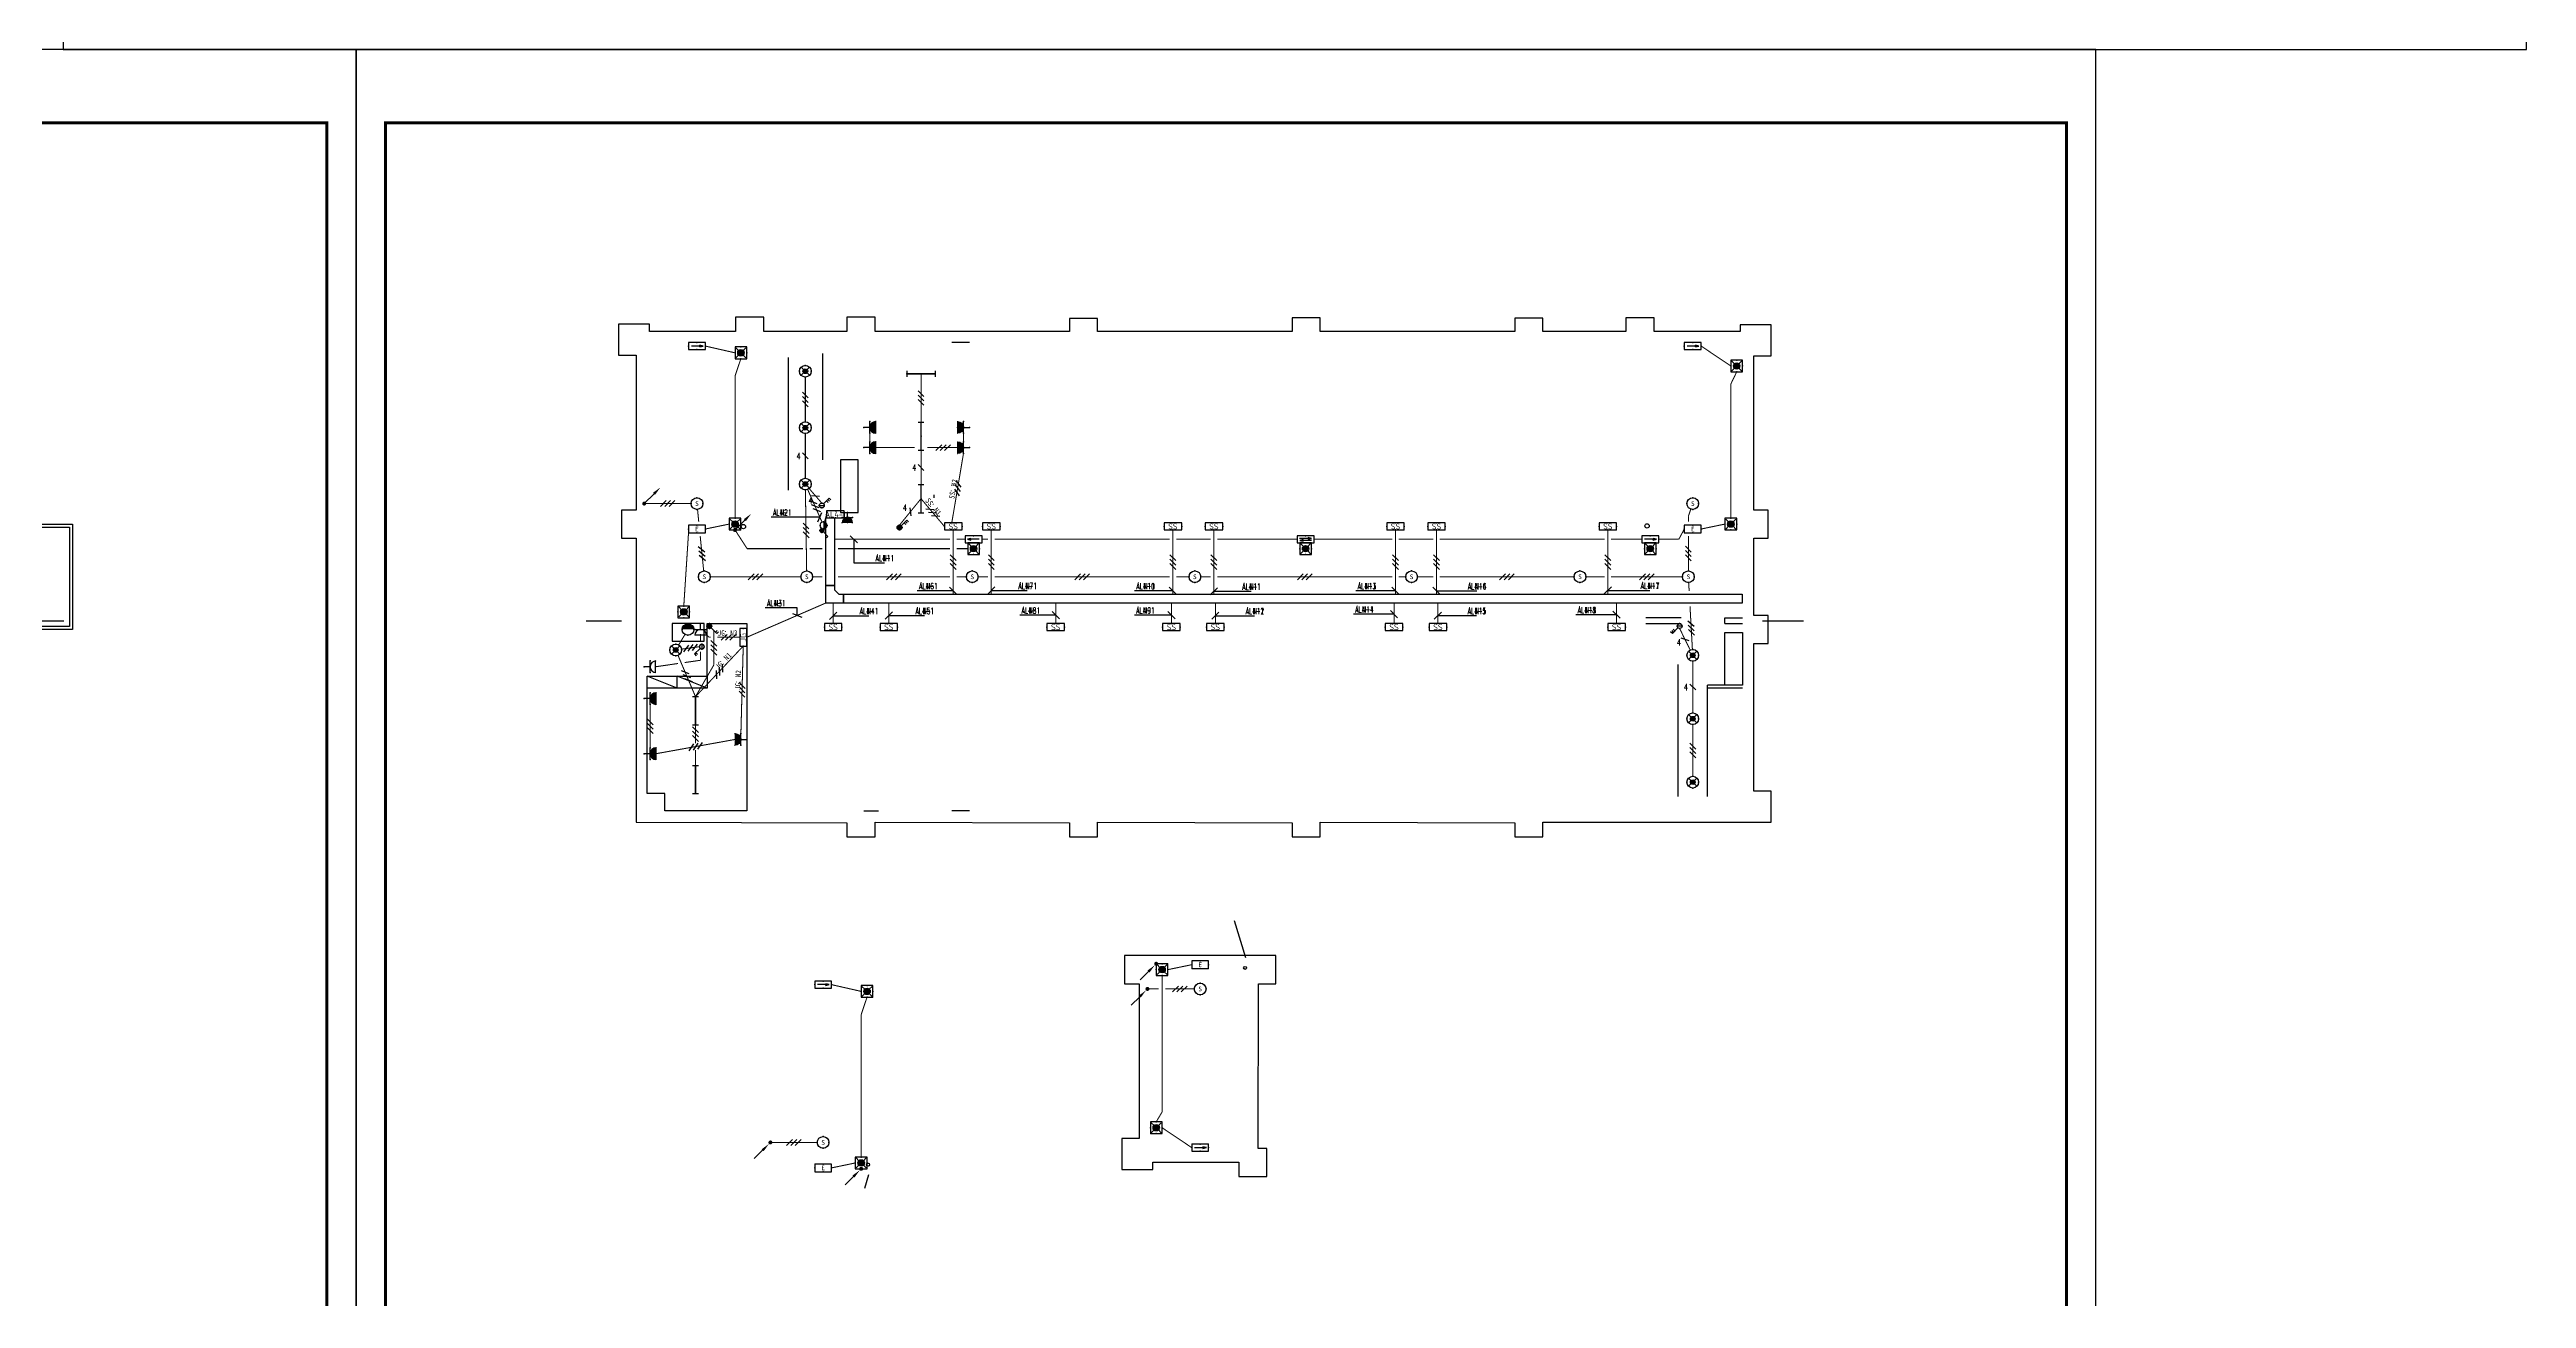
# Model space of a CAD drawing. Extents: x 552102 to 973302, y -80747 to 40012826.
# Drawn here: x 719832 to 804402, y 156660 to 199322 of the extents above; entities that cross this region are included whole.
import ezdxf
from ezdxf.enums import TextEntityAlignment as Align

# ---------------------------------------------------------------- set-up
doc = ezdxf.new("R2010")
doc.units = 0
doc.header["$LTSCALE"] = 1000
doc.header["$MEASUREMENT"] = 0
doc.linetypes.add('DASH', pattern=[0.35, 0.25, -0.1])
for name, color, linetype in [('CABLETRAY', 4, 'Continuous'), ('DIM-应急', 3, 'Continuous'), ('DIM-照明', 3, 'Continuous'), ('EQUIP-插座', 3, 'Continuous'), ('EQUIP-照明', 3, 'Continuous'), ('EQUIP-箱柜', 3, 'Continuous'), ('GROUND', 2, 'Continuous'), ('LVTRY', 6, 'Continuous'), ('LWIRE', 4, 'Continuous'), ('PUB_TITLE', 7, 'Continuous'), ('TEL_TEXT', 7, 'Continuous'), ('TWT_TITLE', 7, 'Continuous'), ('WIRE-应急', 30, 'DASH'), ('WIRE-照明', 1, 'Continuous')]:
    doc.layers.add(name, color=color, linetype=linetype)
doc.styles.add('-宋体', font='', dxfattribs={"width": 0.8})
doc.styles.add('_TCH_DIM', font='TXT', dxfattribs={"width": 0.8, "height": 2.5, "bigfont": 'TJHZF'})
doc.styles.add('_TEL_DIM', font='simhei.ttf', dxfattribs={"width": 0.8, "height": 3.5})
doc.styles.get("Standard").update_dxf_attribs({"font": 'gbenor.shx', "bigfont": 'gbcbig.shx'})
doc.styles.get('-宋体').set_extended_font_data('SimSun')

# ---------------------------------------------------------------- blocks, each defined once
blk = doc.blocks.new('$equip$00002701')
for p, q in [((-0.75, 0.6), (-0.75, 0)), ((0.75, 0.6), (-0.75, 0.6)), ((-0.75, 0), (0.75, 0)), ((0.75, 0), (0.75, 0.6))]:
    blk.add_line(p, q)
at = {"const_width": 0.04}
blk.add_lwpolyline([(-0.75, 0.6), (-0.75, 0), (0.75, 0), (0.75, 0.6), (-0.75, 0.6), (-0.75, 0)], dxfattribs=at)
for p in [(-0.75, 0.3), (0, 0.6), (0, 0), (0.75, 0.3)]:
    blk.add_point(p)
at = {"color": 7}
blk.add_attdef('$TEXT$', text='', height=0.5, dxfattribs=at).set_placement((0, 0.3), align=Align.MIDDLE_CENTER)
at = {"color": 7, "style": '_TEL_DIM', "flags": 1}
for tag in ['A', 'REMARK']:
    blk.add_attdef(tag, text='', height=0.00002, dxfattribs=at).set_placement((0, 0), align=Align.MIDDLE_CENTER)
blk = doc.blocks.new('$equip$00001159')
for p, q in [((-1.2, 0.25), (-1.2, -0.25)), ((-1.2, 0), (1.2, 0)), ((1.2, 0.25), (1.2, -0.25))]:
    blk.add_line(p, q)
at = {"const_width": 0.14}
blk.add_lwpolyline([(-1.2, 0), (1.2, 0)], dxfattribs=at)
at = {"layer": 'EQUIP-照明'}
for p in [(-1.2, 0), (0, 0), (1.2, 0)]:
    blk.add_point(p, dxfattribs=at)
at = {"layer": 'EQUIP-照明', "flags": 9}
blk.add_attdef('A', (0, 0), '', height=0.00002, dxfattribs=at)
blk = doc.blocks.new('$equip$00001237')
for p, q in [((-0.5, 1.05), (-0.5, 1)), ((-0.5, 1), (0.5, 1)), ((0.5, 0.5), (-0.5, 0.5)), ((0, 0.5), (0, 0)), ((0.5, 1.05), (0.5, 1))]:
    blk.add_line(p, q)
blk.add_arc((0, 1), 0.5, 180, 0)
for p in [(-0.5, 0.5), (0, 1), (0, 0), (0.5, 0.5)]:
    blk.add_point(p)
for points in [[(0.43, 0.75), (-0.43, 0.75), (0.5, 1), (-0.5, 1)], [(0.25, 0.57), (-0.25, 0.57), (0.43, 0.75), (-0.43, 0.75)], [(0, 0.5), (0, 0.5), (0.25, 0.57), (-0.25, 0.57)]]:
    blk.add_solid(points)
at = {"flags": 9}
blk.add_attdef('A', (0, 0), '', height=0.00002, dxfattribs=at)
blk = doc.blocks.new('$equip$00001964')
for p, q in [((0.15, 0.36), (0.62, 0.83)), ((0.4, 0.61), (0.54, 0.47)), ((0.51, 0.72), (0.65, 0.58)), ((0.62, 0.83), (0.77, 0.69))]:
    blk.add_line(p, q)
blk.add_circle((0, 0.21), 0.208)
for p in [(-0.21, 0.21), (0, 0.42), (0, 0), (0.21, 0.21)]:
    blk.add_point(p)
for points in [[(-0.18, 0.31), (0.18, 0.31), (-0.21, 0.21), (0.21, 0.21)], [(-0.18, 0.1), (0.18, 0.1), (-0.21, 0.21), (0.21, 0.21)], [(-0.1, 0.39), (0.1, 0.39), (-0.18, 0.31), (0.18, 0.31)], [(-0.1, 0.03), (0.1, 0.03), (-0.18, 0.1), (0.18, 0.1)], [(0, 0.42), (0, 0.42), (-0.1, 0.39), (0.1, 0.39)], [(0, 0), (0, 0), (-0.1, 0.03), (0.1, 0.03)]]:
    blk.add_solid(points)
at = {"layer": 'TEL_TEXT', "style": '_TEL_DIM', "flags": 1}
blk.add_attdef('A', text='', height=0.00002, dxfattribs=at).set_placement((0, 0), align=Align.MIDDLE_CENTER)
blk = doc.blocks.new('$TELECSYS$00000097')
for p, q in [((-0.2, 0.4), (-1, -0.4)), ((0.4, 0.4), (-0.4, -0.4)), ((1, 0.4), (0.2, -0.4))]:
    blk.add_line(p, q)
at = {"width": 0.8}
blk.add_attdef('N', text='', height=1, dxfattribs=at).set_placement((-0.02, 1.06), align=Align.MIDDLE)
blk = doc.blocks.new('$TelecSys$00000154')
blk.add_blockref('$TELECSYS$00000097', (0, 0))
at = {"style": '_TEL_DIM', "width": 0.7}
blk.add_attdef('N', text='', height=0.875, dxfattribs=at).set_placement((-0.02, 0.92), align=Align.MIDDLE)
blk = doc.blocks.new('$TELECSYS$00000095')
blk.add_line((0.4, 0.4), (-0.4, -0.4))
at = {"width": 0.8}
blk.add_attdef('N', text='', height=1, dxfattribs=at).set_placement((-0.02, 1.06), align=Align.MIDDLE)
blk = doc.blocks.new('$TelecSys$00000152')
blk.add_blockref('$TELECSYS$00000095', (0, 0))
at = {"style": '_TEL_DIM', "width": 0.7}
blk.add_attdef('N', text='', height=0.875, dxfattribs=at).set_placement((-0.02, 0.92), align=Align.MIDDLE)
blk = doc.blocks.new('$equip$00002828')
for p, q in [((0.35, 0.35), (-0.35, -0.35)), ((-0.35, 0.35), (0.35, -0.35))]:
    blk.add_line(p, q)
at = {"const_width": 0.05}
blk.add_lwpolyline([(0.5, 0, -1), (-0.5, 0, -1), (0.5, 0, 1)], format="xyb", dxfattribs=at)
for radius in [0.5, 0.2]:
    blk.add_circle((0, 0), radius)
for p in [(-0.5, 0), (0, 0.5), (0.5, 0), (0, -0.5)]:
    blk.add_point(p)
for points in [[(-0.17, 0.1), (0.17, 0.1), (-0.2, 0), (0.2, 0)], [(-0.17, -0.1), (0.17, -0.1), (-0.2, 0), (0.2, 0)], [(-0.1, 0.17), (0.1, 0.17), (-0.17, 0.1), (0.17, 0.1)], [(0, 0.2), (0, 0.2), (-0.1, 0.17), (0.1, 0.17)], [(-0.1, -0.17), (0.1, -0.17), (-0.17, -0.1), (0.17, -0.1)], [(0, -0.2), (0, -0.2), (-0.1, -0.17), (0.1, -0.17)]]:
    blk.add_solid(points)
at = {"color": 7, "style": '_TEL_DIM', "flags": 1}
for tag in ['A', 'REMARK']:
    blk.add_attdef(tag, text='', height=0.00002, dxfattribs=at).set_placement((0, 0), align=Align.MIDDLE_CENTER)
blk = doc.blocks.new('$equip$00001210')
for p, q in [((-0.21, 0.21), (0.21, 0.21)), ((0.15, 0.36), (0.62, 0.83)), ((0.51, 0.72), (0.65, 0.58)), ((0.62, 0.83), (0.77, 0.69))]:
    blk.add_line(p, q)
blk.add_circle((0, 0.21), 0.208)
at = {"layer": 'EQUIP-照明'}
for p in [(-0.21, 0.21), (0, 0.42), (0, 0), (0.21, 0.21)]:
    blk.add_point(p, dxfattribs=at)
at = {"layer": 'EQUIP-照明', "flags": 9}
blk.add_attdef('A', (0, 0), '', height=0.00002, dxfattribs=at)
blk = doc.blocks.new('$equip$00002829')
at = {"const_width": 0.04}
blk.add_lwpolyline([(0.5, -0.01, -1.005334), (-0.5, 0, -0.989417), (0.5, 0, 0.846101)], format="xyb", dxfattribs=at)
blk.add_circle((0, 0), 0.5)
for p in [(0, 0.49), (0.5, 0), (-0.5, -0.01), (0, -0.51)]:
    blk.add_point(p)
for points in [[(0.43, -0.25), (-0.43, -0.25), (0.5, 0), (-0.5, 0)], [(0.25, -0.43), (-0.25, -0.43), (0.43, -0.25), (-0.43, -0.25)], [(0, -0.5), (0, -0.5), (0.25, -0.43), (-0.25, -0.43)]]:
    blk.add_solid(points)
at = {"color": 7, "style": '_TEL_DIM', "flags": 1}
for tag in ['A', 'REMARK']:
    blk.add_attdef(tag, text='', height=0.00002, dxfattribs=at).set_placement((0, 0), align=Align.MIDDLE_CENTER)
blk = doc.blocks.new('$equip$00001238')
for p, q in [((0.5, 0.95), (-0.5, 0.95)), ((0.5, 0.5), (-0.5, 0.5)), ((0, 0.5), (0, 0))]:
    blk.add_line(p, q)
blk.add_arc((0, 1), 0.5, 180, 0)
for p in [(-0.5, 0.5), (0, 0.95), (0, 0), (0.5, 0.5)]:
    blk.add_point(p)
at = {"flags": 9}
blk.add_attdef('A', (0, 0), '', height=0.00002, dxfattribs=at)
blk = doc.blocks.new('$equip$00001963')
for p, q in [((0.15, 0.36), (0.62, 0.83)), ((0.51, 0.72), (0.65, 0.58)), ((0.62, 0.83), (0.77, 0.69))]:
    blk.add_line(p, q)
blk.add_circle((0, 0.21), 0.208)
for p in [(-0.21, 0.21), (0, 0.42), (0, 0), (0.21, 0.21)]:
    blk.add_point(p)
for points in [[(-0.18, 0.31), (0.18, 0.31), (-0.21, 0.21), (0.21, 0.21)], [(-0.18, 0.1), (0.18, 0.1), (-0.21, 0.21), (0.21, 0.21)], [(-0.1, 0.39), (0.1, 0.39), (-0.18, 0.31), (0.18, 0.31)], [(-0.1, 0.03), (0.1, 0.03), (-0.18, 0.1), (0.18, 0.1)], [(0, 0.42), (0, 0.42), (-0.1, 0.39), (0.1, 0.39)], [(0, 0), (0, 0), (-0.1, 0.03), (0.1, 0.03)]]:
    blk.add_solid(points)
at = {"layer": 'TEL_TEXT', "style": '_TEL_DIM', "flags": 1}
blk.add_attdef('A', text='', height=0.00002, dxfattribs=at).set_placement((0, 0), align=Align.MIDDLE_CENTER)
blk = doc.blocks.new('$equip$00002837')
at = {"const_width": 0.05}
blk.add_lwpolyline([(0.5, 0, 1), (-0.5, 0, 1), (0.5, 0, -0.854586)], format="xyb", dxfattribs=at)
blk.add_circle((0, 0), 0.5)
for p in [(-0.5, 0), (0, 0.5), (0.5, 0), (0, -0.5)]:
    blk.add_point(p)
at = {"color": 7, "style": '_TEL_DIM'}
blk.add_attdef('$TEXT$', text='', height=0.4, dxfattribs=at).set_placement((0, 0), align=Align.MIDDLE_CENTER)
at = {"color": 7, "style": '_TEL_DIM', "flags": 1}
for tag in ['A', 'REMARK']:
    blk.add_attdef(tag, text='', height=0.00002, dxfattribs=at).set_placement((0, 0), align=Align.MIDDLE_CENTER)
blk = doc.blocks.new('$equip$00001211')
for p, q in [((-0.21, 0.21), (0.21, 0.21)), ((0.15, 0.36), (0.62, 0.83)), ((0.4, 0.61), (0.54, 0.47)), ((0.51, 0.72), (0.65, 0.58)), ((0.62, 0.83), (0.77, 0.69))]:
    blk.add_line(p, q)
blk.add_circle((0, 0.21), 0.208)
at = {"layer": 'EQUIP-照明'}
for p in [(-0.21, 0.21), (0, 0.42), (0, 0), (0.21, 0.21)]:
    blk.add_point(p, dxfattribs=at)
at = {"layer": 'EQUIP-照明', "flags": 9}
blk.add_attdef('A', (0, 0), '', height=0.00002, dxfattribs=at)
blk = doc.blocks.new('$equip$00002534')
for p, q in [((-0.72, 0.66), (-0.72, 0)), ((0.72, 0.66), (-0.72, 0.66)), ((-0.72, 0), (0.72, 0)), ((0.72, 0), (0.72, 0.66))]:
    blk.add_line(p, q)
at = {"const_width": 0.05}
blk.add_lwpolyline([(-0.72, 0.66), (-0.72, 0), (0.72, 0), (0.72, 0.66), (-0.72, 0.66), (-0.72, 0)], dxfattribs=at)
for p in [(-0.72, 0.33), (0, 0.66), (0, 0), (0.72, 0.33)]:
    blk.add_point(p)
at = {"color": 7, "style": '_TEL_DIM'}
blk.add_attdef('$TEXT$', text='', height=0.4, dxfattribs=at).set_placement((0, 0.33), align=Align.MIDDLE_CENTER)
at = {"color": 7, "style": '_TEL_DIM', "flags": 1}
blk.add_attdef('A', text='', height=0.00002, dxfattribs=at).set_placement((0, 0), align=Align.MIDDLE_CENTER)
blk = doc.blocks.new('$equip$00002604')
blk.add_hatch(color=256).paths.add_polyline_path([(0.27, 0.5, 1), (-0.27, 0.5, 1)])
for p, q in [((-0.43, 0.93), (-0.19, 0.69)), ((-0.43, 0.07), (-0.19, 0.31)), ((0.19, 0.69), (0.43, 0.93)), ((0.19, 0.31), (0.43, 0.07))]:
    blk.add_line(p, q)
at = {"const_width": 0.05}
blk.add_lwpolyline([(-0.5, 1), (-0.5, 0), (0.5, 0), (0.5, 1), (-0.5, 1), (-0.5, 0)], dxfattribs=at)
blk.add_lwpolyline([(-0.5, 1), (-0.5, 0), (0.5, 0), (0.5, 1)], close=True)
blk.add_circle((0, 0.5), 0.275)
for p in [(-0.5, 0.5), (0, 1), (0, 0), (0.5, 0.5)]:
    blk.add_point(p)
at = {"color": 7, "style": '_TEL_DIM', "flags": 1}
blk.add_attdef('A', text='', height=0.000025, dxfattribs=at).set_placement((0, 0), align=Align.MIDDLE_CENTER)
blk = doc.blocks.new('$equip$00002540')
blk.add_hatch(color=256).paths.add_polyline_path([(0.24, 0.37), (0.24, 0.23), (0.53, 0.3)])
for p, q in [((-0.72, 0.6), (-0.72, 0)), ((0.72, 0.6), (-0.72, 0.6)), ((-0.72, 0), (0.72, 0)), ((0.24, 0.37), (0.24, 0.23)), ((0.53, 0.3), (0.24, 0.37)), ((0.24, 0.23), (0.53, 0.3)), ((0.72, 0), (0.72, 0.6))]:
    blk.add_line(p, q)
at = {"color": 7}
blk.add_line((-0.48, 0.3), (0.48, 0.3), dxfattribs=at)
at = {"const_width": 0.05}
blk.add_lwpolyline([(-0.72, 0.6), (-0.72, 0), (0.72, 0), (0.72, 0.6), (-0.72, 0.6), (-0.72, 0)], dxfattribs=at)
for p in [(-0.72, 0.3), (0, 0.6), (0, 0), (0.72, 0.3)]:
    blk.add_point(p)
at = {"color": 7, "style": '_TEL_DIM', "flags": 1}
blk.add_attdef('A', text='', height=0.00002, dxfattribs=at).set_placement((0, 0), align=Align.MIDDLE_CENTER)
blk = doc.blocks.new('$equip$00002542')
h = blk.add_hatch(color=256)
h.paths.add_polyline_path([(-0.21, 0.29), (-0.5, 0.22), (-0.21, 0.22)])
h.paths.add_polyline_path([(-0.21, 0.22), (-0.5, 0.22), (-0.21, 0.15)])
h.paths.add_polyline_path([(0.21, 0.47), (0.21, 0.33), (0.5, 0.4)])
for p, q in [((-0.72, 0.6), (-0.72, 0)), ((0.72, 0.6), (-0.72, 0.6)), ((-0.72, 0), (0.72, 0)), ((-0.21, 0.29), (-0.5, 0.22)), ((-0.5, 0.22), (-0.21, 0.15)), ((-0.21, 0.15), (-0.21, 0.29)), ((0.21, 0.47), (0.21, 0.33)), ((0.5, 0.4), (0.21, 0.47)), ((0.21, 0.33), (0.5, 0.4)), ((0.72, 0), (0.72, 0.6))]:
    blk.add_line(p, q)
at = {"color": 7}
for p, q in [((-0.51, 0.4), (0.45, 0.4)), ((-0.5, 0.22), (0.51, 0.22))]:
    blk.add_line(p, q, dxfattribs=at)
at = {"const_width": 0.04}
blk.add_lwpolyline([(-0.72, 0.6), (-0.72, 0), (0.72, 0), (0.72, 0.6), (-0.72, 0.6), (-0.72, 0)], dxfattribs=at)
for p in [(-0.72, 0.3), (0, 0.6), (0, 0), (0.72, 0.3)]:
    blk.add_point(p)
at = {"color": 7, "style": '_TEL_DIM', "flags": 1}
blk.add_attdef('A', text='', height=0.00002, dxfattribs=at).set_placement((0, 0), align=Align.MIDDLE_CENTER)
blk = doc.blocks.new('$equip$00002541')
blk.add_hatch(color=256).paths.add_polyline_path([(-0.24, 0.37), (-0.53, 0.3), (-0.24, 0.23)])
for p, q in [((-0.72, 0.6), (-0.72, 0)), ((0.72, 0.6), (-0.72, 0.6)), ((-0.72, 0), (0.72, 0)), ((-0.24, 0.37), (-0.53, 0.3)), ((-0.53, 0.3), (-0.24, 0.23)), ((-0.24, 0.37), (-0.24, 0.23)), ((0.72, 0), (0.72, 0.6))]:
    blk.add_line(p, q)
at = {"color": 7}
blk.add_line((-0.48, 0.3), (0.48, 0.3), dxfattribs=at)
at = {"const_width": 0.04}
blk.add_lwpolyline([(-0.72, 0.6), (-0.72, 0), (0.72, 0), (0.72, 0.6), (-0.72, 0.6), (-0.72, 0)], dxfattribs=at)
for p in [(-0.72, 0.3), (0, 0.6), (0, 0), (0.72, 0.3)]:
    blk.add_point(p)
at = {"color": 7, "style": '_TEL_DIM', "flags": 1}
blk.add_attdef('A', text='', height=0.00002, dxfattribs=at).set_placement((0, 0), align=Align.MIDDLE_CENTER)
blk = doc.blocks.new('$equip$00001962')
for p, q in [((0.15, 0.36), (0.63, 0.83)), ((0.63, 0.83), (0.77, 0.69))]:
    blk.add_line(p, q)
blk.add_circle((0, 0.21), 0.208)
for p in [(-0.21, 0.21), (0, 0.42), (0, 0), (0.21, 0.21)]:
    blk.add_point(p)
for points in [[(-0.18, 0.31), (0.18, 0.31), (-0.21, 0.21), (0.21, 0.21)], [(-0.18, 0.1), (0.18, 0.1), (-0.21, 0.21), (0.21, 0.21)], [(-0.1, 0.39), (0.1, 0.39), (-0.18, 0.31), (0.18, 0.31)], [(-0.1, 0.03), (0.1, 0.03), (-0.18, 0.1), (0.18, 0.1)], [(0, 0.42), (0, 0.42), (-0.1, 0.39), (0.1, 0.39)], [(0, 0), (0, 0), (-0.1, 0.03), (0.1, 0.03)]]:
    blk.add_solid(points)
at = {"layer": 'TEL_TEXT', "style": '_TEL_DIM', "flags": 1}
blk.add_attdef('A', text='', height=0.00002, dxfattribs=at).set_placement((0, 0), align=Align.MIDDLE_CENTER)
blk = doc.blocks.new('$TelecSys$00000079')
for p, q in [((0.7, 0.7), (0, 0)), ((0.1, 0.1), (0.1, 0.1)), ((-0.1, -0.1), (-0.1, -0.1))]:
    blk.add_line(p, q)
at = {"const_width": 0.142}
blk.add_lwpolyline([(-0.07, 0, 1), (0.07, 0, 1)], format="xyb", close=True, dxfattribs=at)
blk.add_solid([(0.63, 0.77), (0.77, 0.63), (1.15, 1.15)])
at = {"width": 0.8, "flags": 9}
blk.add_attdef('A', (0, 0), '', height=0.00002, dxfattribs=at)
blk = doc.blocks.new('$TelecSys$00000081')
for p, q in [((0.1, 0.1), (0.1, 0.1)), ((-1.15, -1.15), (-0.55, -0.55)), ((-0.1, -0.1), (-0.1, -0.1))]:
    blk.add_line(p, q)
at = {"const_width": 0.142}
blk.add_lwpolyline([(0.07, 0, 1), (-0.07, 0, 1)], format="xyb", close=True, dxfattribs=at)
blk.add_solid([(-0.62, -0.48), (-0.48, -0.62), (-0.1, -0.1)])
at = {"width": 0.8, "flags": 9}
blk.add_attdef('A', (0, 0), '', height=0.00002, rotation=180, dxfattribs=at)

msp = doc.modelspace()

# ---------------------------------------------------------------- linework, layer by layer
for p, q in [((745049, 188799), (745055, 184274)), ((746224, 188936), (746224, 185311)), ((751237, 189311), (750637, 189311)), ((750037, 184011), (750037, 184111)), ((746335, 180415), (746335, 181015)), ((746335, 181015), (746635, 181015)), ((746635, 181015), (746635, 180865)), ((746935, 180415), (746335, 180415)), ((746635, 180865), (746785, 180715)), ((746785, 180715), (746935, 180715)), ((746935, 180715), (746935, 180415)), ((777037, 179912), (777637, 179912)), ((777037, 179712), (777037, 179912)), ((777037, 179712), (777637, 179712)), ((741262, 177512), (740237, 177912)), ((741262, 177512), (741262, 177912)), ((742287, 177512), (741262, 177912)), ((742287, 177912), (742287, 177512)), ((775437, 173812), (775437, 178312)), ((777637, 177612), (776437, 177612)), ((776437, 173812), (776437, 177612)), ((742287, 177512), (740237, 177512)), ((777637, 177512), (776437, 177512)), ((747637, 173312), (748137, 173312)), ((751237, 173312), (750637, 173312)), ((760672, 168293), (760289, 169563)), ((747798, 160889), (747655, 160415))]:
    msp.add_line(p, q)
for points in [[(739857, 172932), (747057, 172912), (747057, 172432), (748017, 172432), (748017, 172932), (754657, 172912), (754657, 172432), (755617, 172432), (755617, 172932), (762257, 172912), (762257, 172431), (763217, 172432), (763217, 172932), (769857, 172912), (769857, 172431), (770817, 172432), (770817, 172932), (778617, 172932), (778617, 173992), (778017, 173992), (778017, 179032), (778517, 179032), (778517, 179992), (778017, 179992), (778017, 182632), (778517, 182632), (778517, 183592), (778017, 183592), (778017, 188856), (778617, 188856), (778617, 189916), (777557, 189916), (777557, 189692), (774617, 189692), (774617, 190159), (773657, 190159), (773657, 189692), (770817, 189692), (770817, 190151), (769857, 190151), (769857, 189692), (763217, 189692), (763217, 190159), (762257, 190159), (762257, 189692), (755617, 189692), (755617, 190135), (754657, 190135), (754657, 189692), (748017, 189692), (748017, 190177), (747057, 190177), (747057, 189692), (744217, 189692), (744217, 190182), (743257, 190182), (743257, 189692), (740317, 189692), (740317, 189942), (739257, 189942), (739257, 188882), (739857, 188882), (739857, 183592), (739357, 183592), (739357, 182632), (739857, 182632), (739857, 172932)], [(743637, 173312), (740837, 173312), (740837, 173912), (740237, 173912), (740237, 177912), (742287, 177912), (742287, 179712), (743637, 179712)], [(756438, 161063), (757498, 161063), (757498, 161313), (760438, 161313), (760438, 160824), (761398, 160824), (761398, 161784), (761098, 161784), (761105, 167413), (761698, 167412), (761699, 168372), (756538, 168372), (756538, 167413), (757038, 167413), (757038, 162123), (756438, 162123)]]:
    msp.add_lwpolyline(points, close=True)
at = {"color": 2}
for points in [[(719037, 183112), (720617, 183112), (720617, 179512), (719037, 179512)], [(719037, 183012), (720517, 183012), (720517, 179612), (719037, 179612)]]:
    msp.add_lwpolyline(points, dxfattribs=at)
for points in [[(775537, 179912), (774337, 179912)], [(774337, 179712), (775537, 179712)]]:
    msp.add_lwpolyline(points)
at = {"color": 5}
for centre in [(743523, 183025), (774376, 183048)]:
    msp.add_circle(centre, 75, dxfattribs=at)
for centre in [(760652, 167952), (747778, 161230)]:
    msp.add_circle(centre, 50)
at = {"layer": 'CABLETRAY'}
for p, q in [((746335, 181015), (746335, 183322)), ((746335, 183322), (746635, 183322)), ((746635, 183322), (746635, 181015)), ((746635, 181015), (746335, 181015)), ((746935, 180415), (746935, 180715)), ((746935, 180715), (777626, 180715)), ((777626, 180415), (746935, 180415)), ((777626, 180715), (777626, 180415))]:
    msp.add_line(p, q, dxfattribs=at)
at = {"layer": 'DIM-应急'}
msp.add_line((747167, 182716), (747414, 182469), dxfattribs=at)
for points in [[(747290, 182592), (747290, 181792)], [(747290, 181792), (748340, 181792)]]:
    msp.add_lwpolyline(points, dxfattribs=at)
at = {"layer": 'DIM-照明'}
for p, q in [((746068, 183187), (746195, 183513)), ((750810, 180712), (750563, 180960)), ((752110, 180967), (751863, 180719)), ((758310, 180710), (758063, 180958)), ((759710, 180940), (759463, 180693)), ((765860, 179913), (765613, 180161)), ((765910, 180712), (765663, 180959)), ((767310, 180705), (767063, 180952)), ((773160, 180972), (772913, 180725)), ((773460, 179893), (773213, 180140)), ((745195, 180056), (745521, 179927)), ((746710, 180104), (746463, 179856)), ((748610, 180111), (748363, 179864)), ((754310, 179878), (754063, 180126)), ((758260, 179881), (758013, 180129)), ((759760, 180107), (759513, 179860)), ((767360, 180107), (767113, 179860))]:
    msp.add_line(p, q, dxfattribs=at)
for points in [[(745562, 183350), (744472, 183350)], [(746132, 183350), (745562, 183350)], [(745358, 180253), (744268, 180253)], [(745358, 179991), (745358, 180253)], [(750550, 180836), (749460, 180836)], [(750687, 180836), (750550, 180836)], [(751987, 180843), (752126, 180843)], [(752126, 180843), (753217, 180843)], [(758029, 180834), (756879, 180834)], [(758187, 180834), (758029, 180834)], [(759587, 180817), (759730, 180817)], [(759730, 180817), (760860, 180817)], [(765605, 180836), (764435, 180836)], [(765787, 180836), (765605, 180836)], [(767187, 180829), (767391, 180829)], [(767391, 180829), (768562, 180829)], [(773037, 180848), (773296, 180848)], [(773296, 180848), (774466, 180848)], [(746587, 179980), (746710, 179980)], [(746710, 179980), (747800, 179980)], [(748487, 179987), (748615, 179987)], [(748615, 179987), (749705, 179987)], [(754050, 180002), (752960, 180002)], [(754187, 180002), (754050, 180002)], [(757962, 180005), (756872, 180005)], [(758137, 180005), (757962, 180005)], [(759637, 179983), (759805, 179983)], [(759805, 179983), (760976, 179983)], [(765518, 180037), (764348, 180037)], [(765737, 180037), (765518, 180037)], [(767237, 179984), (767385, 179984)], [(767385, 179984), (768555, 179984)], [(773116, 180017), (771946, 180017)], [(773337, 180017), (773116, 180017)]]:
    msp.add_lwpolyline(points, dxfattribs=at)
at = {"layer": 'GROUND'}
for p, q in [((718917, 179812), (720317, 179812)), ((738157, 179812), (739357, 179812)), ((778317, 179812), (779717, 179812))]:
    msp.add_line(p, q, dxfattribs=at)
at = {"layer": 'LVTRY'}
for points in [[(747437, 183512), (747437, 185312), (746837, 185312), (746837, 183512)], [(742187, 179712), (741087, 179712), (741087, 179112), (742187, 179112)], [(777637, 179412), (777637, 177612), (777037, 177612), (777037, 179412)]]:
    msp.add_lwpolyline(points, close=True, dxfattribs=at)
at = {"layer": 'PUB_TITLE', "color": 1}
for points in [[(670902, 115222), (730302, 115222), (730302, 199322), (670902, 199322)], [(730302, 115222), (789702, 115222), (789702, 199322), (730302, 199322)]]:
    msp.add_lwpolyline(points, close=True, dxfattribs=at)
at = {"layer": 'PUB_TITLE', "color": 1, "const_width": 100}
for points in [[(671902, 116222), (729302, 116222), (729302, 196822), (671902, 196822)], [(731302, 116222), (788702, 116222), (788702, 196822), (731302, 196822)]]:
    msp.add_lwpolyline(points, close=True, dxfattribs=at)
at = {"layer": 'TWT_TITLE'}
msp.add_lwpolyline([(720302, 199322), (804402, 199322), (804402, 258722), (720302, 258722)], close=True, dxfattribs=at)
at = {"layer": 'WIRE-应急', "linetype": 'DASH', "const_width": 35}
for points in [[(743237, 188962), (742225, 189192)], [(743237, 188169), (743437, 188762)], [(777237, 188512), (776225, 189192)], [(743237, 183312), (743237, 188169)], [(777237, 187895), (777437, 188312)], [(777237, 183312), (777237, 187895)], [(741487, 180312), (741649, 182812)], [(742225, 182944), (743037, 183112)], [(743650, 182272), (743237, 182912)], [(775460, 182592), (775649, 182944)], [(776225, 182944), (777037, 183112)], [(745559, 182272), (743650, 182272)], [(746222, 182272), (745784, 182272)], [(746635, 182592), (750574, 182592)], [(750574, 182272), (746747, 182272)], [(750799, 182592), (751094, 182592)], [(751182, 182272), (750799, 182272)], [(751874, 182592), (751670, 182592)], [(758074, 182592), (752099, 182592)], [(759474, 182592), (758299, 182592)], [(762431, 182592), (759699, 182592)], [(765674, 182592), (763007, 182592)], [(767074, 182592), (765899, 182592)], [(772924, 182592), (767299, 182592)], [(774198, 182592), (773149, 182592)], [(774774, 182592), (775460, 182592)], [(757818, 163029), (757818, 167693)], [(758018, 167893), (758830, 168061)], [(747544, 167150), (746532, 167380)], [(747544, 166357), (747744, 166950)], [(747544, 161500), (747544, 166357)], [(757618, 162693), (757818, 163029)], [(758830, 161813), (757818, 162493)], [(746532, 161121), (747344, 161289)]]:
    msp.add_lwpolyline(points, dxfattribs=at)
at = {"layer": 'WIRE-照明', "linetype": 'Continuous', "const_width": 35}
for points in [[(745637, 186605), (745637, 188133)], [(749587, 186592), (749587, 188246)], [(745637, 184677), (745637, 186205)], [(747837, 185924), (747837, 186212)], [(751037, 185924), (751037, 186212)], [(749374, 185724), (748037, 185724)], [(749587, 184459), (749587, 185632)], [(750887, 185724), (749799, 185724)], [(750637, 183152), (751037, 185524)], [(741737, 183812), (740137, 183812)], [(741999, 183189), (741957, 183613)], [(745683, 181512), (745640, 184277)], [(746209, 183175), (745717, 184293)], [(746199, 183829), (745768, 184326)], [(748855, 183079), (749587, 183979)], [(750387, 183032), (749587, 183979)], [(775787, 183381), (775871, 183623)], [(742167, 181512), (742048, 182700)], [(746290, 183180), (746363, 183442)], [(750687, 180715), (750687, 182912)], [(751987, 180715), (751987, 182912)], [(758187, 180715), (758187, 182912)], [(759587, 180715), (759587, 182912)], [(765787, 180715), (765787, 182912)], [(767187, 180715), (767187, 182912)], [(773037, 180715), (773037, 182912)], [(775787, 183189), (775787, 183381)], [(775787, 181512), (775787, 182700)], [(745487, 181312), (742387, 181312)], [(746222, 181312), (745887, 181312)], [(750574, 181312), (746747, 181312)], [(751137, 181312), (750799, 181312)], [(751537, 181312), (751874, 181312)], [(752099, 181312), (758074, 181312)], [(758299, 181312), (758737, 181312)], [(759474, 181312), (759137, 181312)], [(765674, 181312), (759699, 181312)], [(766137, 181312), (765899, 181312)], [(766537, 181312), (767074, 181312)], [(767299, 181312), (771887, 181312)], [(772287, 181312), (772924, 181312)], [(773149, 181312), (775587, 181312)], [(775814, 180827), (775798, 181113)], [(743637, 179245), (746335, 180415)], [(746587, 179712), (746587, 180415)], [(748487, 179712), (748487, 180415)], [(754187, 179712), (754187, 180415)], [(758137, 179712), (758137, 180415)], [(759637, 179712), (759637, 180415)], [(765737, 179712), (765737, 180415)], [(767237, 179712), (767237, 180415)], [(773337, 179712), (773337, 180415)], [(775925, 178829), (775843, 180302)], [(741314, 178984), (741527, 179341)], [(742062, 179112), (742062, 179332)], [(742356, 179245), (742261, 179332)], [(742516, 178305), (742516, 179475)], [(775849, 178809), (775489, 179546)], [(741887, 177217), (741290, 178628)], [(741410, 178840), (742020, 178923)], [(741516, 178382), (742062, 178461)], [(741887, 177217), (743517, 178945)], [(742062, 178461), (742062, 178756)], [(742404, 179245), (742356, 179245)], [(743397, 179245), (742629, 179245)], [(743437, 175955), (743517, 178945)], [(775937, 176662), (775937, 178429)], [(740517, 178237), (741286, 178349)], [(741887, 177217), (742516, 178305)], [(740337, 175468), (740337, 176952)], [(741887, 175625), (741887, 176257)], [(775937, 174496), (775937, 176262)], [(740537, 175268), (743237, 175755)], [(741887, 174867), (741887, 175397)], [(757318, 167233), (757705, 167233)], [(757930, 167233), (758918, 167233)], [(746044, 161989), (744444, 161989)]]:
    msp.add_lwpolyline(points, dxfattribs=at)

# ---------------------------------------------------------------- block references
at = {"layer": 'DIM-照明', "yscale": 250, "zscale": 250}
for p, xscale, rotation in [((745637, 187369), 249.9999999999999, 90.00000250447292), ((749587, 187419), 250, 90.00000323158325), ((750343, 185724), 250, 179.9999999999187), ((750837, 184338), 250.0000000000001, 80.42709763473056), ((740937, 183812), 250, 180), ((745963, 183734), 250, 113.7362537992443), ((749987, 183506), 250, 130.2001646934412), ((745662, 182894), 249.9999999999999, 90.90528626421889), ((742108, 182106), 250.0000000000001, 95.72228442323572), ((750687, 181814), 250, 90), ((751987, 181814), 250, 90), ((758187, 181814), 250, 90), ((759587, 181814), 250, 90), ((765787, 181814), 250, 90), ((767187, 181814), 250, 90), ((773037, 181814), 250, 90), ((775787, 182106), 250, 89.999999999927), ((743937, 181312), 250.0000000000001, 179.9969129426499), ((748661, 181312), 250, 179.9999982331465), ((755087, 181312), 250, 0.000349357623985), ((762687, 181312), 250, 179.9999995866647), ((769593, 181312), 249.9999999999999, 2.570648906486119e-06), ((774368, 181312), 250, 2.445816570096191e-06), ((743013, 179245), 250, 180.0000000003104), ((775884, 179565), 250.0000000000001, 93.1995391845087), ((741715, 178882), 250, 7.826190544783294), ((742516, 178890), 250, 90), ((741588, 177923), 250, 112.9380450854787), ((742702, 178081), 250, 46.66953325717106), ((743477, 177450), 249.9999999999999, 88.46758601536993), ((740337, 176210), 250, 90.00000001882185), ((741887, 175941), 249.9999999999999, 90.00000115506869), ((741887, 175511), 250, 10.23040818826267), ((775937, 175379), 249.9999999999999, 90.00000068324653), ((745244, 161989), 250, 180)]:
    msp.add_blockref('$TelecSys$00000154', p, dxfattribs=dict(at, xscale=xscale, rotation=rotation))
at = {"layer": 'DIM-照明'}
ref = msp.add_blockref('$TelecSys$00000152', (745637, 185441), dxfattribs=dict(at, xscale=249.9999999999999, yscale=250, zscale=250, rotation=90.00000250447292))
ref.add_attrib('N', '4', dxfattribs={"layer": '0', "color": 7, "height": 219, "style": '_TCH_DIM', "width": 0.7}).set_placement((745406, 185437), align=Align.MIDDLE)
ref = msp.add_blockref('$TelecSys$00000152', (749587, 185046), dxfattribs=dict(at, xscale=250.0000000000002, yscale=250, zscale=250, rotation=90.00000455359698))
ref.add_attrib('N', '4', dxfattribs={"layer": '0', "color": 7, "height": 219, "style": '_TCH_DIM', "width": 0.7}).set_placement((749356, 185042), align=Align.MIDDLE)
ref = msp.add_blockref('$TelecSys$00000152', (745984, 184077), dxfattribs=dict(at, xscale=250, yscale=250, zscale=250, rotation=130.9975547662728))
ref.add_attrib('N', '4', dxfattribs={"layer": '0', "color": 7, "height": 219, "style": '_TCH_DIM', "width": 0.7}).set_placement((745812, 183923), align=Align.MIDDLE)
ref = msp.add_blockref('$TelecSys$00000152', (749221, 183529), dxfattribs=dict(at, xscale=250, yscale=250, zscale=250, rotation=50.89582891109355))
ref.add_attrib('N', '4', dxfattribs={"layer": '0', "color": 7, "height": 219, "style": '_TCH_DIM', "width": 0.7}).set_placement((749039, 183672), align=Align.MIDDLE)
ref = msp.add_blockref('$TelecSys$00000152', (775669, 179177), dxfattribs=dict(at, xscale=250, yscale=250, zscale=250, rotation=116.0368631942355))
ref.add_attrib('N', '4', dxfattribs={"layer": '0', "color": 7, "height": 219, "style": '_TCH_DIM', "width": 0.7}).set_placement((775463, 179072), align=Align.MIDDLE)
ref = msp.add_blockref('$TelecSys$00000152', (775937, 177546), dxfattribs=dict(at, xscale=249.9999999999999, yscale=250, zscale=250, rotation=90.00000068324279))
ref.add_attrib('N', '4', dxfattribs={"layer": '0', "color": 7, "height": 219, "style": '_TCH_DIM', "width": 0.7}).set_placement((775706, 177542), align=Align.MIDDLE)
at = {"layer": 'DIM-照明', "xscale": 250, "yscale": 250, "zscale": 250}
msp.add_blockref('$TelecSys$00000154', (758424, 167233), dxfattribs=at)
at = {"layer": 'EQUIP-插座'}
for name, p, xscale, yscale, zscale, rotation in [('$equip$00001237', (747637, 186412), 400, 400, 400, 270.000000051368), ('$equip$00001237', (751237, 186412), -400, 400, 400, 89.99999994863204), ('$equip$00001237', (747637, 185724), 400, 400, 400, 270.000000051368), ('$equip$00001237', (751237, 185724), -400, 400, 400, 89.99999994863204), ('$equip$00001237', (747073, 183512), 350, 350, 350, 179.9999999525172), ('$equip$00001238', (742062, 179712), 400, 400, 400, 179.9999999907881), ('$equip$00001238', (740137, 178237), 400, 400, 400, 269.9999999329189), ('$equip$00001237', (740137, 177152), 400, 400, 400, 270.0000000187899), ('$equip$00001237', (743637, 175755), -400, 400, 400, 90.00000001961479), ('$equip$00001237', (740137, 175268), 400, 400, 400, 270.0000000187899)]:
    msp.add_blockref(name, p, dxfattribs=dict(at, xscale=xscale, yscale=yscale, zscale=zscale, rotation=rotation))
at = {"layer": 'EQUIP-照明'}
for name, p, xscale, yscale, zscale, rotation in [('$equip$00002541', (741937, 189312), 400, 400, 400, 179.9999999494955), ('$equip$00002541', (775937, 189312), 400, 400, 400, 179.9999999494955), ('$equip$00001159', (749587, 186112), 400, 400, 400, 90), ('$equip$00001159', (749587, 183979), 400, 400, 400, 90), ('$equip$00001211', (746199, 183662), 400.0000000000001, 400, 400, 5.613886281534598e-07), ('$equip$00002829', (746257, 183065), -240, 240, 240, 90), ('$equip$00001962', (746137, 182890), 320, 320, 320, 270), ('$equip$00002540', (751382, 182712), 400, 400, 400, 179.9999999531626), ('$equip$00002542', (762719, 182712), 400, 400, 400, 179.9999999572818), ('$equip$00002541', (774486, 182712), 400, 400, 400, 179.9999999494955), ('$equip$00002604', (751382, 182472), 400, 400, 400, 179.9999999531645), ('$equip$00002604', (762719, 182472), 400, 400, 400, 179.9999999572813), ('$equip$00002604', (774486, 182472), 400, 400, 400, 179.9999999494936), ('$equip$00002829', (741630, 179512), 400, 400, 400, 179.9999999907881), ('$equip$00001963', (742362, 179712), -400, 400, 400, 180), ('$equip$00001211', (775489, 179712), 400, 400, 400, 179.9999999544751), ('$equip$00001210', (742187, 178923), -400, 400, 400, 89.99999998475876), ('$equip$00001159', (741887, 176737), 400, 400, 400, 90), ('$equip$00001159', (741887, 174387), 400, 400, 400, 90), ('$equip$00002541', (746244, 167500), 400, 400, 400, 179.9999999494955), ('$equip$00002604', (757818, 168093), 400, 400, 400, 180.0000000521303), ('$equip$00002604', (757618, 162693), 400, 400, 400, 180.0000000521303)]:
    msp.add_blockref(name, p, dxfattribs=dict(at, xscale=xscale, yscale=yscale, zscale=zscale, rotation=rotation))
at = {"layer": 'EQUIP-照明', "xscale": 400, "yscale": 400, "zscale": 400}
for name, p in [('$equip$00002604', (743437, 188762)), ('$equip$00002604', (777437, 188312)), ('$equip$00002828', (745637, 188333)), ('$equip$00001159', (749587, 188246)), ('$equip$00002828', (745637, 186405)), ('$equip$00002828', (745637, 184477)), ('$equip$00002604', (743237, 182912)), ('$equip$00001964', (748855, 182912)), ('$equip$00002604', (777237, 182912)), ('$equip$00002604', (741487, 179912)), ('$equip$00002828', (741212, 178812)), ('$equip$00002828', (775937, 178629)), ('$equip$00002828', (775937, 176462)), ('$equip$00002828', (775937, 174296)), ('$equip$00002604', (747744, 166950)), ('$equip$00002540', (759118, 161693)), ('$equip$00002604', (747544, 161089))]:
    msp.add_blockref(name, p, dxfattribs=at)
for name, p, values in [('$equip$00002837', (741937, 183812), {'$TEXT$': 'S'}), ('$equip$00002837', (775937, 183812), {'$TEXT$': 'S'}), ('$equip$00002534', (741937, 182812), {'$TEXT$': 'E'}), ('$equip$00002534', (775937, 182812), {'$TEXT$': 'E'}), ('$equip$00002837', (742187, 181313), {'$TEXT$': 'S'}), ('$equip$00002837', (745687, 181312), {'$TEXT$': 'S'}), ('$equip$00002837', (751337, 181312), {'$TEXT$': 'S'}), ('$equip$00002837', (758937, 181312), {'$TEXT$': 'S'}), ('$equip$00002837', (766337, 181312), {'$TEXT$': 'S'}), ('$equip$00002837', (772087, 181312), {'$TEXT$': 'S'}), ('$equip$00002837', (775787, 181312), {'$TEXT$': 'S'}), ('$equip$00002837', (759118, 167233), {'$TEXT$': 'S'}), ('$equip$00002837', (746244, 161989), {'$TEXT$': 'S'}), ('$equip$00002534', (746244, 160989), {'$TEXT$': 'E'})]:
    msp.add_blockref(name, p, dxfattribs=at).add_auto_attribs(values)
at = {"layer": 'EQUIP-照明'}
ref = msp.add_blockref('$equip$00002534', (759118, 168193), dxfattribs=dict(at, xscale=400, yscale=400, zscale=400, rotation=180.0000000521303))
ref.add_attrib('$TEXT$', 'E', dxfattribs={"layer": '0', "color": 7, "height": 160, "style": '_TEL_DIM'}).set_placement((759118, 168061), align=Align.MIDDLE_CENTER)
at = {"layer": 'EQUIP-箱柜'}
ref = msp.add_blockref('$equip$00002701', (746663, 183562), dxfattribs=dict(at, xscale=400.0000000000001, yscale=400, zscale=400, rotation=180.0000005613885))
ref.add_attrib('$TEXT$', 'AL4-1', dxfattribs={"layer": '0', "color": 7, "height": 200}).set_placement((746663, 183442), align=Align.MIDDLE_CENTER)
at = {"layer": 'EQUIP-箱柜', "xscale": 400, "yscale": 400, "zscale": 400}
for p in [(750687, 182912), (751987, 182912), (758187, 182912), (759587, 182912), (765787, 182912), (767187, 182912), (773037, 182912), (746587, 179472), (748487, 179472), (754187, 179472), (758137, 179472), (759637, 179472), (765737, 179472), (767237, 179472), (773337, 179472)]:
    msp.add_blockref('$equip$00002701', p, dxfattribs=at).add_auto_attribs({'$TEXT$': 'SS'})
at = {"layer": 'EQUIP-箱柜', "xscale": 400, "yscale": 400, "zscale": 400, "rotation": 90}
msp.add_blockref('$equip$00002701', (743637, 179245), dxfattribs=at).add_auto_attribs({'$TEXT$': 'JG'})
at = {"layer": 'LWIRE', "xscale": 479.9999999999998, "yscale": 479.9999999999998, "zscale": 479.9999999999998}
for name, p in [('$TelecSys$00000079', (740137, 183812)), ('$TelecSys$00000079', (743237, 182912)), ('$TelecSys$00000081', (757618, 168093)), ('$TelecSys$00000081', (757318, 167233)), ('$TelecSys$00000081', (744444, 161989)), ('$TelecSys$00000081', (747544, 161089))]:
    msp.add_blockref(name, p, dxfattribs=at)

# ---------------------------------------------------------------- texts
at = {"layer": 'DIM-应急', "color": 7, "style": '_TCH_DIM'}
for s, height, width, p in [('AL4-1', 212.5, 0.564706, (748038, 181842)), ('：', 250, 0.8, (748038, 181842)), ('N1', 212.5, 0.564706, (748278, 181842))]:
    msp.add_text(s, height=height, dxfattribs=dict(at, width=width)).set_placement(p)
at = {"layer": 'DIM-照明', "color": 7, "style": '-宋体', "width": 0.8}
for s, height, rotation, p in [('N2', 189.9, 80.4271, (750793, 184383)), ('SS', 189.9, 310.20016, (749717, 183903)), ('：', 190, 310.20016, (749856, 183738)), ('N1', 189.9, 310.20016, (749995, 183573)), ('SS', 189.9, 80.4271, (750722, 183957)), ('：', 190, 80.4271, (750758, 184170)), ('N1', 189.9, 46.66953, (742968, 178437)), ('JG', 189.9, 46.66953, (742672, 178122)), ('：', 190, 46.66953, (742820, 178279)), ('JG', 189.9, 88.46759, (743426, 177444)), ('N2', 189.9, 88.46759, (743438, 177876)), ('：', 190, 88.46759, (743432, 177660))]:
    msp.add_text(s, height=height, rotation=rotation, dxfattribs=at).set_placement(p)
at = {"layer": 'DIM-照明', "color": 7}
for s, height, style, width, p in [('AL4-1', 212.5, '_TCH_DIM', 0.564706, (744534, 183400)), ('：', 250, '_TCH_DIM', 0.8, (744534, 183400)), ('N2', 212.5, '_TCH_DIM', 0.564706, (744774, 183400)), ('AL4-1', 212.5, '_TCH_DIM', 0.564706, (749523, 180886)), ('：', 250, '_TCH_DIM', 0.8, (749523, 180886)), ('N6', 212.5, '_TCH_DIM', 0.564706, (749763, 180886)), ('AL4-1', 212.5, '_TCH_DIM', 0.564706, (752914, 180893)), ('：', 250, '_TCH_DIM', 0.8, (752914, 180893)), ('N7', 212.5, '_TCH_DIM', 0.564706, (753154, 180893)), ('AL4-1', 212.5, '_TCH_DIM', 0.564706, (756941, 180884)), ('：', 250, '_TCH_DIM', 0.8, (756941, 180884)), ('N10', 212.5, '_TCH_DIM', 0.564706, (757181, 180884)), ('AL4-1', 212.5, '_TCH_DIM', 0.564706, (760558, 180867)), ('：', 250, '_TCH_DIM', 0.8, (760558, 180867)), ('N11', 212.5, '_TCH_DIM', 0.564706, (760798, 180867)), ('AL4-1', 212.5, '_TCH_DIM', 0.564706, (764497, 180886)), ('：', 250, '_TCH_DIM', 0.8, (764497, 180886)), ('N13', 212.5, '_TCH_DIM', 0.564706, (764737, 180886)), ('AL4-1', 212.5, '_TCH_DIM', 0.564706, (768259, 180879)), ('：', 250, '_TCH_DIM', 0.8, (768259, 180879)), ('N16', 212.5, '_TCH_DIM', 0.564706, (768499, 180879)), ('AL4-1', 212.5, '_TCH_DIM', 0.564706, (774163, 180898)), ('：', 250, '_TCH_DIM', 0.8, (774163, 180898)), ('N17', 212.5, '_TCH_DIM', 0.564706, (774403, 180898)), ('AL4-1', 212.5, '_TCH_DIM', 0.564706, (744330, 180303)), ('：', 250, '_TCH_DIM', 0.8, (744330, 180303)), ('N3', 212.5, '_TCH_DIM', 0.564706, (744570, 180303)), ('AL4-1', 212.5, '_TCH_DIM', 0.564706, (747497, 180030)), ('：', 250, '_TCH_DIM', 0.8, (747497, 180030)), ('N4', 212.5, '_TCH_DIM', 0.564706, (747737, 180030)), ('AL4-1', 212.5, '_TCH_DIM', 0.564706, (749402, 180037)), ('：', 250, '_TCH_DIM', 0.8, (749402, 180037)), ('N5', 212.5, '_TCH_DIM', 0.564706, (749642, 180037)), ('AL4-1', 212.5, '_TCH_DIM', 0.564706, (753022, 180052)), ('：', 250, '_TCH_DIM', 0.8, (753022, 180052)), ('N8', 212.5, '_TCH_DIM', 0.564706, (753262, 180052)), ('AL4-1', 212.5, '_TCH_DIM', 0.564706, (756934, 180055)), ('：', 250, '_TCH_DIM', 0.8, (756934, 180055)), ('N9', 212.5, '_TCH_DIM', 0.564706, (757174, 180055)), ('AL4-1', 212.5, '_TCH_DIM', 0.564706, (760673, 180033)), ('：', 250, '_TCH_DIM', 0.8, (760673, 180033)), ('N12', 212.5, '_TCH_DIM', 0.564706, (760913, 180033)), ('AL4-1', 212.5, '_TCH_DIM', 0.564706, (764411, 180087)), ('：', 250, '_TCH_DIM', 0.8, (764411, 180087)), ('N14', 212.5, '_TCH_DIM', 0.564706, (764651, 180087)), ('AL4-1', 212.5, '_TCH_DIM', 0.564706, (768252, 180034)), ('：', 250, '_TCH_DIM', 0.8, (768252, 180034)), ('N15', 212.5, '_TCH_DIM', 0.564706, (768492, 180034)), ('AL4-1', 212.5, '_TCH_DIM', 0.564706, (772008, 180067)), ('：', 250, '_TCH_DIM', 0.8, (772008, 180067)), ('N18', 212.5, '_TCH_DIM', 0.564706, (772248, 180067)), ('JG', 189.9, '-宋体', 0.8, (742641, 179295)), ('：', 190, '-宋体', 0.8, (742857, 179295)), ('N3', 189.9, '-宋体', 0.8, (743073, 179295))]:
    msp.add_text(s, height=height, dxfattribs=dict(at, style=style, width=width)).set_placement(p)

doc.saveas('drawing.dxf')
